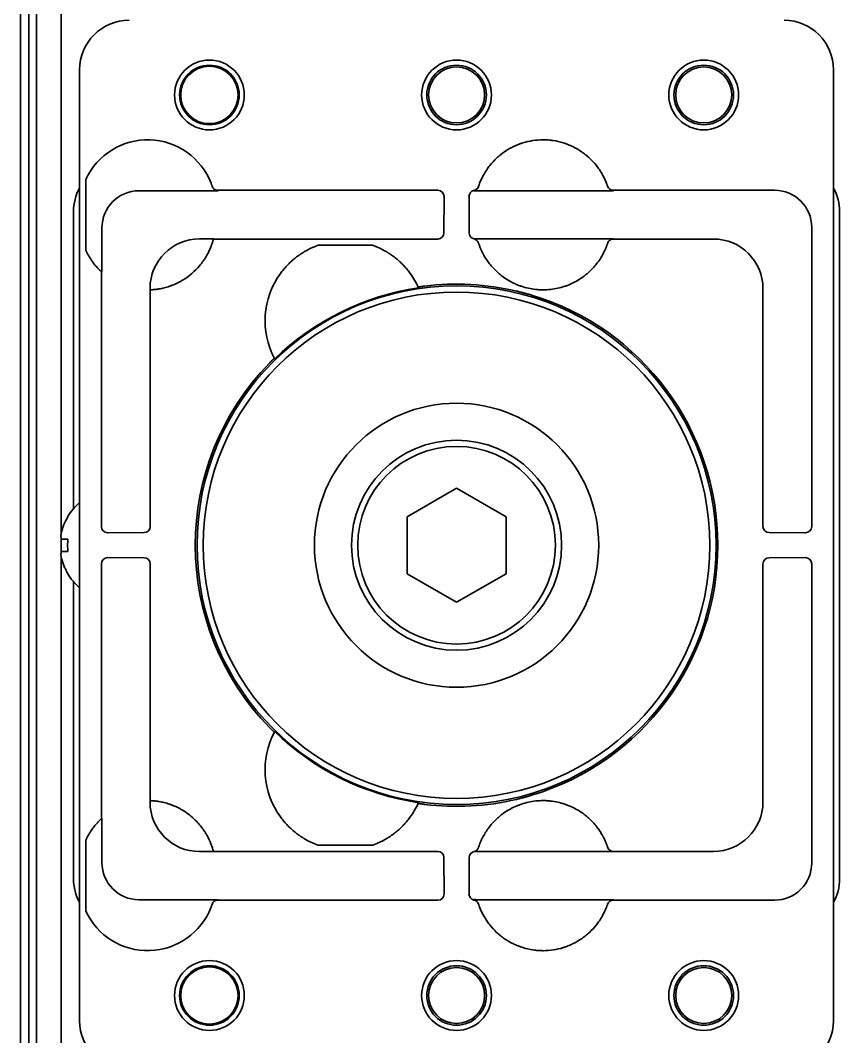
# Model space of a CAD drawing. Extents: x 6336 to 10269, y -393 to 3204.
# Drawn here: x 8426.8 to 8493.1, y 2486.9 to 2569.2 of the extents above; entities that cross this region are included whole.
import ezdxf

# ---------------------------------------------------------------- set-up
doc = ezdxf.new("R2010")
doc.units = 0
doc.header["$LTSCALE"] = 5
doc.layers.add('1', color=7, linetype='CONTINUOUS', true_color=0xffffff)

msp = doc.modelspace()

# ---------------------------------------------------------------- linework, layer by layer
at = {"layer": '1', "color": 7, "linetype": 'Continuous', "lineweight": 35}
for p, q in [((8428.073, 2432.326), (8428.073, 3067.726)), ((8426.773, 3066.926), (8426.773, 2417.526)), ((8427.462, 2420.526), (8427.462, 3063.926)), ((8430.073, 3021.71), (8430.073, 2527.737)), ((8431.573, 2565.227), (8431.573, 2488.226)), ((8492.573, 2488.226), (8492.573, 2565.227)), ((8432.073, 2550.608), (8432.073, 2556.344)), ((8442.774, 2555.424), (8436.375, 2555.424)), ((8460.567, 2555.463), (8442.761, 2555.463)), ((8474.774, 2555.424), (8463.599, 2555.424)), ((8474.294, 2555.783), (8474.287, 2555.804)), ((8487.81, 2555.463), (8474.761, 2555.463)), ((8461.051, 2552.016), (8461.066, 2554.963)), ((8463.079, 2554.963), (8463.094, 2552.016)), ((8431.073, 2553.727), (8431.073, 2529.678)), ((8493.073, 2499.726), (8493.073, 2553.727)), ((8433.375, 2552.424), (8433.375, 2548.828)), ((8490.81, 2528.232), (8490.81, 2552.464)), ((8441.27, 2551.528), (8442.399, 2551.528)), ((8442.399, 2551.528), (8442.397, 2551.519)), ((8442.397, 2551.519), (8450.288, 2551.519)), ((8450.288, 2551.519), (8450.385, 2551.519)), ((8450.385, 2551.519), (8450.882, 2551.52)), ((8450.883, 2551.52), (8455.263, 2551.52)), ((8455.263, 2551.02), (8450.883, 2551.02)), ((8455.263, 2551.52), (8455.761, 2551.519)), ((8455.761, 2551.519), (8455.858, 2551.519)), ((8455.858, 2551.519), (8460.552, 2551.519)), ((8463.529, 2551.528), (8474.774, 2551.528)), ((8474.297, 2551.179), (8474.297, 2551.18)), ((8474.771, 2551.519), (8482.866, 2551.519)), ((8433.336, 2548.864), (8433.336, 2528.232)), ((8437.271, 2547.403), (8437.271, 2547.529)), ((8437.28, 2547.404), (8437.271, 2547.403)), ((8437.28, 2528.247), (8437.28, 2547.404)), ((8486.866, 2547.52), (8486.866, 2528.247)), ((8458.073, 2529.036), (8462.073, 2531.345)), ((8462.073, 2531.345), (8466.073, 2529.036)), ((8430.595, 2529.026), (8430.628, 2529.026)), ((8458.073, 2524.417), (8458.073, 2529.036)), ((8466.073, 2529.036), (8466.073, 2524.417)), ((8430.073, 2527.232), (8430.073, 2526.231)), ((8433.836, 2527.733), (8436.783, 2527.748)), ((8487.366, 2527.748), (8490.31, 2527.733)), ((8430.073, 2525.716), (8430.073, 2432.726)), ((8436.783, 2525.705), (8433.836, 2525.72)), ((8490.31, 2525.72), (8487.366, 2525.705)), ((8433.336, 2525.22), (8433.336, 2504.588)), ((8437.28, 2506.049), (8437.28, 2525.205)), ((8486.866, 2525.205), (8486.866, 2505.933)), ((8490.81, 2500.989), (8490.81, 2525.22)), ((8430.628, 2524.426), (8430.595, 2524.426)), ((8462.073, 2522.107), (8458.073, 2524.417)), ((8466.073, 2524.417), (8462.073, 2522.107)), ((8431.073, 2523.774), (8431.073, 2499.726)), ((8437.271, 2506.049), (8437.28, 2506.049)), ((8437.271, 2505.923), (8437.271, 2506.049)), ((8433.375, 2504.624), (8433.336, 2504.588)), ((8433.375, 2504.624), (8433.375, 2501.028)), ((8432.073, 2497.108), (8432.073, 2502.844)), ((8442.399, 2501.924), (8441.27, 2501.924)), ((8442.397, 2501.933), (8442.399, 2501.924)), ((8450.288, 2501.933), (8442.397, 2501.933)), ((8450.385, 2501.933), (8450.288, 2501.933)), ((8450.882, 2501.933), (8450.385, 2501.933)), ((8450.883, 2502.433), (8455.263, 2502.433)), ((8455.263, 2501.933), (8450.883, 2501.933)), ((8455.263, 2501.933), (8455.761, 2501.933)), ((8455.858, 2501.933), (8455.761, 2501.933)), ((8460.552, 2501.933), (8455.858, 2501.933)), ((8474.774, 2501.924), (8463.529, 2501.924)), ((8474.298, 2502.271), (8474.297, 2502.272)), ((8482.866, 2501.933), (8474.771, 2501.933)), ((8461.066, 2498.489), (8461.051, 2501.436)), ((8463.094, 2501.433), (8463.079, 2498.489)), ((8436.375, 2498.028), (8442.774, 2498.028)), ((8442.286, 2497.645), (8442.282, 2497.634)), ((8442.287, 2497.649), (8442.286, 2497.647)), ((8442.761, 2497.989), (8460.567, 2497.989)), ((8463.599, 2498.028), (8474.774, 2498.028)), ((8474.287, 2497.648), (8474.291, 2497.663)), ((8474.761, 2497.989), (8487.81, 2497.989))]:
    msp.add_line(p, q, dxfattribs=at)
for centre, radius in [((8442.073, 2563.182), 2.825), ((8462.073, 2563.182), 2.825), ((8482.073, 2563.182), 2.825), ((8442.073, 2563.182), 2.411), ((8442.073, 2563.182), 2.32), ((8462.073, 2563.182), 2.411), ((8462.073, 2563.182), 2.267), ((8482.073, 2563.182), 2.411), ((8482.073, 2563.182), 2.267), ((8462.073, 2526.726), 21), ((8462.073, 2526.726), 20.5), ((8462.073, 2526.726), 11.5), ((8462.073, 2526.726), 8.5), ((8462.073, 2526.726), 8), ((8442.073, 2490.27), 2.825), ((8442.073, 2490.27), 2.411), ((8442.073, 2490.27), 2.32), ((8462.073, 2490.27), 2.825), ((8462.073, 2490.27), 2.411), ((8482.073, 2490.27), 2.825), ((8482.073, 2490.27), 2.411), ((8462.073, 2490.27), 2.267), ((8482.073, 2490.27), 2.267)]:
    msp.add_circle(centre, radius, dxfattribs=at)
for centre, radius, start, end in [((8437.073, 2554.052), 5.5, 21.10696, 155.38002), ((8437.073, 2552.9), 5.5, 204.61998, 215.33124), ((8437.073, 2552.9), 5.5, 301.52607, 319.88439), ((8453.073, 2544.9), 6.5, 143.94816, 207.95034), ((8453.073, 2544.9), 6.5, 24.74098, 36.05184), ((8462.073, 2526.726), 21.14, 76.75031, 97.03063), ((8462.073, 2526.726), 21.07, 98.38924, 134.30208), ((8462.073, 2526.726), 21.14, 286.69802, 73.30233), ((8462.073, 2526.726), 21.14, 135.6607, 224.3393), ((8434.693, 2526.527), 4.8, 130.542, 148.62729), ((8434.693, 2526.925), 4.8, 211.37271, 229.458), ((8453.073, 2508.552), 6.5, 152.04966, 216.05184), ((8462.073, 2526.726), 21.07, 225.69792, 261.61076), ((8453.073, 2508.552), 6.5, 323.94816, 335.25902), ((8462.073, 2526.726), 21.14, 262.96937, 283.24939), ((8437.073, 2500.552), 5.5, 45.48558, 58.47399), ((8437.073, 2500.552), 5.5, 144.66876, 155.38002), ((8437.073, 2499.4), 5.5, 204.61998, 338.89304)]:
    msp.add_arc(centre, radius, start, end, dxfattribs=at)
for centre, major_axis, ratio, start_param, end_param in [((8435.573, 2565.226), (2.829, -2.829), 0.999695, 2.356347, 3.926839), ((8488.572, 2565.226), (-2.829, -2.829), 0.999695, 2.356347, 3.926839), ((8435.073, 2553.726), (-2.829, 2.829), 0.999695, 0.279915, 0.785246), ((8436.376, 2552.423), (-2.122, 2.122), 0.999695, 5.497939, 7.068431), ((8437.065, 2554.05), (-5.228, -1.734), 0.999252, 3.138522, 3.145428), ((8442.761, 2555.963), (0.474, 0.159), 0.999831, 3.141593, 4.388346), ((8437.072, 2553.552), (-5.684, -1.924), 0.999938, 3.132345, 3.139281), ((8460.566, 2554.963), (-0.224, -0.448), 0.999239, 2.03449, 3.605134), ((8463.579, 2554.963), (0.224, -0.448), 0.999239, 2.880101, 4.248696), ((8463.379, 2555.943), (-0.473, 0.161), 0.999761, 2.10121, 3.149501), ((8463.599, 2554.924), (0.224, -0.447), 0.99981, 2.678052, 2.916971), ((8474.761, 2555.963), (0.475, 0.157), 0.999831, 3.145682, 4.39242), ((8487.809, 2552.463), (-2.122, -2.122), 0.999543, 2.356347, 3.926839), ((8489.072, 2553.726), (2.829, 2.829), 0.999695, 5.497939, 6.003271), ((8460.552, 2552.019), (-0.447, -0.224), 0.99981, 1.107255, 2.677899), ((8463.594, 2552.019), (0.447, -0.224), 0.99981, 3.605286, 4.952817), ((8441.271, 2547.528), (2.829, -2.829), 0.999695, 2.356347, 3.926839), ((8463.367, 2551.045), (-0.476, -0.155), 0.999754, 3.133975, 4.161422), ((8474.771, 2551.019), (-0.475, 0.156), 0.999831, 5.030486, 6.282512), ((8482.866, 2547.519), (2.828, -2.828), 0.999924, 0.78555, 2.356042), ((8435.374, 9775.538), (0, -7227.617), 0.017452, 6.267025, 6.267338), ((3762.892, 1741.685), (-4696.559, -804.417), 0.03512, 3.150702, 3.151017), ((11934.696, 5788.548), (-3486.444, -3247.993), 0.03512, 6.273761, 6.274076), ((8433.836, 2528.233), (-0.448, -0.224), 0.999239, 5.819644, 7.390288), ((8436.78, 2528.247), (0.224, 0.447), 0.99981, 3.605286, 5.17593), ((8487.366, 2528.247), (-0.224, 0.447), 0.99981, 1.107255, 2.677899), ((8490.31, 2528.233), (0.448, -0.224), 0.999239, 5.176082, 6.746726), ((8433.836, 2525.22), (0.448, -0.224), 0.999239, 2.03449, 3.605134), ((8436.78, 2525.205), (0.224, -0.447), 0.99981, 1.107255, 2.677899), ((8487.366, 2525.205), (-0.224, -0.447), 0.99981, 3.605286, 5.17593), ((8490.31, 2525.22), (-0.448, -0.224), 0.999239, 2.678052, 4.248696), ((11934.696, -735.096), (3486.444, -3247.993), 0.03512, 3.150702, 3.151017), ((8441.271, 2505.924), (2.829, 2.829), 0.999695, 2.356347, 3.926839), ((3762.892, 3311.768), (4696.559, -804.417), 0.03512, 6.273761, 6.274076), ((8482.866, 2505.933), (-2.828, -2.828), 0.999924, 0.78555, 2.356042), ((8460.552, 2501.433), (-0.447, 0.224), 0.99981, 3.605286, 5.17593), ((8463.594, 2501.433), (0.447, 0.224), 0.99981, 1.330368, 2.677899), ((8463.367, 2502.407), (0.476, -0.155), 0.999754, 5.263357, 6.293203), ((8474.771, 2502.433), (0.475, 0.156), 0.999831, 3.142574, 4.3946), ((8436.376, 2501.029), (-2.122, -2.122), 0.999695, 5.497939, 7.068431), ((8487.809, 2500.99), (2.122, -2.122), 0.999543, 5.497939, 7.068431), ((8435.073, 2499.727), (-2.829, -2.829), 0.999695, 5.497939, 6.003271), ((8489.072, 2499.727), (2.829, -2.829), 0.999695, 0.279915, 0.785246), ((8460.566, 2498.489), (0.224, -0.448), 0.999239, 5.819644, 7.390288), ((8463.579, 2498.489), (-0.224, -0.448), 0.999239, 5.176082, 6.544021), ((8442.761, 2497.489), (0.474, -0.159), 0.999831, 1.894839, 3.141593), ((8437.075, 2499.399), (-1.747, -5.214), 0.99983, 1.569957, 1.576869), ((8463.378, 2497.51), (-0.477, -0.15), 0.999767, 3.157291, 4.205088), ((8463.599, 2498.529), (-0.224, -0.447), 0.99981, 0.22534, 0.463541), ((8474.761, 2497.489), (0.474, -0.158), 0.999831, 1.892032, 3.138921), ((8435.573, 2488.227), (2.829, 2.829), 0.999695, 2.356347, 3.926839), ((8488.572, 2488.227), (-2.829, 2.829), 0.999695, 2.356347, 3.926839)]:
    msp.add_ellipse(centre, major_axis=major_axis, ratio=ratio, start_param=start_param, end_param=end_param, dxfattribs=at)
for points, knots in [([(8474.204, 2556.033), (8474.104, 2556.292), (8473.985, 2556.542), (8473.83, 2556.813), (8473.812, 2556.843), (8473.777, 2556.903), (8473.759, 2556.932), (8473.704, 2557.021), (8473.666, 2557.079), (8473.55, 2557.25), (8473.468, 2557.361), (8473.213, 2557.684), (8473.027, 2557.885), (8472.775, 2558.12), (8472.698, 2558.19), (8472.619, 2558.257), (8472.566, 2558.301), (8472.539, 2558.323), (8472.403, 2558.432), (8472.292, 2558.514), (8471.952, 2558.747), (8471.715, 2558.884), (8471.344, 2559.064), (8471.218, 2559.119), (8471.057, 2559.182), (8471.025, 2559.195), (8470.96, 2559.219), (8470.927, 2559.231), (8470.829, 2559.265), (8470.763, 2559.287), (8470.433, 2559.389), (8470.166, 2559.45), (8469.759, 2559.511), (8469.623, 2559.527), (8469.417, 2559.542), (8469.313, 2559.548), (8469.209, 2559.551), (8469.14, 2559.552), (8469.105, 2559.552), (8468.793, 2559.552), (8468.519, 2559.531), (8467.977, 2559.449), (8467.709, 2559.388), (8467.412, 2559.296), (8467.379, 2559.285), (8467.313, 2559.263), (8467.28, 2559.252), (8467.182, 2559.217), (8467.117, 2559.193), (8466.924, 2559.117), (8466.798, 2559.062), (8466.428, 2558.882), (8466.191, 2558.745), (8465.907, 2558.55), (8465.822, 2558.49), (8465.74, 2558.427), (8465.685, 2558.385), (8465.657, 2558.363), (8465.522, 2558.255), (8465.418, 2558.164), (8465.116, 2557.883), (8464.931, 2557.681), (8464.675, 2557.358), (8464.594, 2557.247), (8464.497, 2557.104), (8464.478, 2557.075), (8464.44, 2557.016), (8464.421, 2556.987), (8464.366, 2556.899), (8464.331, 2556.839), (8464.159, 2556.538), (8464.04, 2556.288), (8463.94, 2556.029)], [0, 0, 0, 0, 0.0625, 0.0625, 0.070313, 0.070313, 0.078125, 0.078125, 0.09375, 0.09375, 0.125, 0.125, 0.1875, 0.1875, 0.203125, 0.210938, 0.210938, 0.21875, 0.21875, 0.25, 0.25, 0.3125, 0.3125, 0.34375, 0.34375, 0.351563, 0.351563, 0.359375, 0.359375, 0.375, 0.375, 0.4375, 0.4375, 0.46875, 0.46875, 0.484375, 0.492188, 0.492188, 0.5, 0.5, 0.5625, 0.5625, 0.625, 0.625, 0.632812, 0.632812, 0.640625, 0.640625, 0.65625, 0.65625, 0.6875, 0.6875, 0.75, 0.75, 0.765625, 0.773437, 0.773437, 0.78125, 0.78125, 0.8125, 0.8125, 0.875, 0.875, 0.90625, 0.90625, 0.914062, 0.914062, 0.921875, 0.921875, 0.9375, 0.9375, 1, 1, 1, 1]), ([(8442.287, 2555.804), (8442.286, 2555.804), (8442.286, 2555.806), (8442.284, 2555.812), (8442.282, 2555.816), (8442.278, 2555.828), (8442.276, 2555.835), (8442.27, 2555.852), (8442.267, 2555.861), (8442.26, 2555.882), (8442.255, 2555.894), (8442.247, 2555.919), (8442.242, 2555.932), (8442.234, 2555.953), (8442.232, 2555.96), (8442.226, 2555.974), (8442.224, 2555.981), (8442.215, 2556.003), (8442.21, 2556.018), (8442.204, 2556.033)], [0, 0, 0, 0, 0.125, 0.125, 0.25, 0.25, 0.375, 0.375, 0.5, 0.5, 0.625, 0.625, 0.75, 0.75, 0.8125, 0.8125, 0.875, 0.875, 1, 1, 1, 1]), ([(8463.94, 2556.029), (8463.935, 2556.014), (8463.929, 2555.998), (8463.92, 2555.976), (8463.917, 2555.968), (8463.912, 2555.953), (8463.909, 2555.946), (8463.901, 2555.924), (8463.896, 2555.911), (8463.889, 2555.891), (8463.887, 2555.885), (8463.883, 2555.872), (8463.881, 2555.866), (8463.875, 2555.849), (8463.871, 2555.839), (8463.867, 2555.825), (8463.865, 2555.821), (8463.862, 2555.813), (8463.861, 2555.81), (8463.858, 2555.8), (8463.856, 2555.795), (8463.854, 2555.789), (8463.854, 2555.788), (8463.853, 2555.786), (8463.853, 2555.785), (8463.853, 2555.785)], [0, 0, 0, 0, 0.125, 0.125, 0.1875, 0.1875, 0.25, 0.25, 0.375, 0.375, 0.4375, 0.4375, 0.5, 0.5, 0.625, 0.625, 0.6875, 0.6875, 0.75, 0.75, 0.875, 0.875, 0.9375, 0.9375, 1, 1, 1, 1]), ([(8474.287, 2555.804), (8474.287, 2555.804), (8474.286, 2555.806), (8474.284, 2555.81), (8474.284, 2555.812), (8474.282, 2555.817), (8474.281, 2555.819), (8474.279, 2555.828), (8474.276, 2555.835), (8474.272, 2555.847), (8474.27, 2555.852), (8474.267, 2555.861), (8474.265, 2555.866), (8474.26, 2555.882), (8474.256, 2555.894), (8474.249, 2555.912), (8474.247, 2555.919), (8474.242, 2555.932), (8474.239, 2555.939), (8474.232, 2555.959), (8474.227, 2555.974), (8474.218, 2555.996), (8474.215, 2556.003), (8474.21, 2556.018), (8474.207, 2556.026), (8474.204, 2556.033)], [0, 0, 0, 0, 0.125, 0.125, 0.1875, 0.1875, 0.25, 0.25, 0.375, 0.375, 0.4375, 0.4375, 0.5, 0.5, 0.625, 0.625, 0.6875, 0.6875, 0.75, 0.75, 0.875, 0.875, 0.9375, 0.9375, 1, 1, 1, 1]), ([(8442.774, 2555.424), (8442.747, 2555.424), (8442.695, 2555.428), (8442.645, 2555.44), (8442.607, 2555.452), (8442.595, 2555.457), (8442.571, 2555.467), (8442.559, 2555.472), (8442.524, 2555.49), (8442.502, 2555.503), (8442.47, 2555.526), (8442.46, 2555.534), (8442.44, 2555.551), (8442.43, 2555.56), (8442.402, 2555.588), (8442.386, 2555.607), (8442.355, 2555.65), (8442.341, 2555.672), (8442.317, 2555.719), (8442.307, 2555.743), (8442.299, 2555.768)], [0, 0, 0, 0, 0.125, 0.25, 0.25, 0.3125, 0.3125, 0.375, 0.375, 0.5, 0.5, 0.5625, 0.5625, 0.625, 0.625, 0.75, 0.75, 0.875, 0.875, 1, 1, 1, 1]), ([(8463.481, 2555.41), (8463.48, 2555.416), (8463.48, 2555.422), (8463.48, 2555.437), (8463.479, 2555.445), (8463.479, 2555.453)], [0, 0, 0, 0, 0.441588, 0.441588, 1, 1, 1, 1]), ([(8463.838, 2555.742), (8463.825, 2555.701), (8463.807, 2555.663), (8463.779, 2555.618), (8463.773, 2555.609), (8463.76, 2555.592), (8463.753, 2555.583), (8463.733, 2555.559), (8463.704, 2555.528), (8463.671, 2555.501), (8463.645, 2555.483), (8463.636, 2555.477), (8463.618, 2555.465), (8463.609, 2555.46), (8463.562, 2555.435), (8463.522, 2555.42), (8463.481, 2555.41)], [0, 0, 0, 0, 0.25, 0.25, 0.3125, 0.3125, 0.375, 0.375, 0.5, 0.625, 0.625, 0.6875, 0.6875, 0.75, 0.75, 1, 1, 1, 1]), ([(8442.397, 2551.519), (8442.396, 2551.518), (8442.395, 2551.512), (8442.39, 2551.495), (8442.384, 2551.47), (8442.373, 2551.43), (8442.365, 2551.401), (8442.363, 2551.395), (8442.359, 2551.382), (8442.357, 2551.375), (8442.351, 2551.355), (8442.347, 2551.341), (8442.334, 2551.295), (8442.313, 2551.228), (8442.287, 2551.148), (8442.265, 2551.084), (8442.253, 2551.051), (8442.24, 2551.016), (8442.232, 2550.992), (8442.227, 2550.98), (8442.204, 2550.92), (8442.184, 2550.869), (8442.12, 2550.711), (8442.07, 2550.597), (8441.996, 2550.447), (8441.981, 2550.417), (8441.949, 2550.356), (8441.933, 2550.325), (8441.883, 2550.232), (8441.848, 2550.17), (8441.774, 2550.044), (8441.735, 2549.981), (8441.674, 2549.886), (8441.653, 2549.855), (8441.61, 2549.791), (8441.588, 2549.759), (8441.477, 2549.601), (8441.381, 2549.477), (8441.279, 2549.356)], [0, 0, 0, 0, 0.0625, 0.0625, 0.125, 0.1875, 0.1875, 0.203125, 0.203125, 0.21875, 0.21875, 0.25, 0.25, 0.3125, 0.375, 0.375, 0.40625, 0.421875, 0.421875, 0.4375, 0.4375, 0.5, 0.5, 0.625, 0.625, 0.65625, 0.65625, 0.6875, 0.6875, 0.75, 0.75, 0.8125, 0.8125, 0.84375, 0.84375, 0.875, 0.875, 1, 1, 1, 1]), ([(8463.842, 2551.2), (8463.843, 2551.198), (8463.847, 2551.184), (8463.859, 2551.149), (8463.864, 2551.135), (8463.873, 2551.109), (8463.876, 2551.1), (8463.883, 2551.081), (8463.886, 2551.07), (8463.906, 2551.015), (8463.925, 2550.962), (8463.961, 2550.871), (8463.974, 2550.838), (8463.996, 2550.787), (8464.003, 2550.769), (8464.019, 2550.733), (8464.027, 2550.714), (8464.035, 2550.695)], [0, 0, 0, 0, 0.25, 0.25, 0.375, 0.375, 0.4375, 0.4375, 0.5, 0.5, 0.75, 0.75, 0.875, 0.875, 0.9375, 0.9375, 1, 1, 1, 1]), ([(8473.267, 2549.343), (8473.354, 2549.446), (8473.437, 2549.551), (8473.554, 2549.711), (8473.592, 2549.765), (8473.646, 2549.846), (8473.664, 2549.873), (8473.7, 2549.927), (8473.717, 2549.954), (8473.802, 2550.089), (8473.863, 2550.194), (8473.944, 2550.346), (8473.97, 2550.396), (8474, 2550.457), (8474.006, 2550.469), (8474.018, 2550.493), (8474.024, 2550.505), (8474.041, 2550.54), (8474.052, 2550.563), (8474.104, 2550.676), (8474.139, 2550.757), (8474.176, 2550.848), (8474.183, 2550.865), (8474.193, 2550.89), (8474.196, 2550.899), (8474.202, 2550.915), (8474.218, 2550.955), (8474.241, 2551.018), (8474.257, 2551.063), (8474.267, 2551.092), (8474.27, 2551.101), (8474.276, 2551.118), (8474.279, 2551.125), (8474.286, 2551.145), (8474.293, 2551.166), (8474.295, 2551.175), (8474.296, 2551.176)], [0, 0, 0, 0, 0.125, 0.125, 0.1875, 0.1875, 0.21875, 0.21875, 0.25, 0.25, 0.375, 0.375, 0.4375, 0.4375, 0.453125, 0.453125, 0.46875, 0.46875, 0.5, 0.5, 0.625, 0.625, 0.65625, 0.65625, 0.671875, 0.671875, 0.6875, 0.75, 0.8125, 0.8125, 0.84375, 0.84375, 0.875, 0.875, 0.9375, 1, 1, 1, 1]), ([(8474.299, 2551.184), (8474.307, 2551.209), (8474.327, 2551.257), (8474.354, 2551.302), (8474.377, 2551.334), (8474.386, 2551.344), (8474.403, 2551.364), (8474.411, 2551.373), (8474.439, 2551.401), (8474.459, 2551.418), (8474.491, 2551.441), (8474.502, 2551.448), (8474.524, 2551.462), (8474.535, 2551.468), (8474.57, 2551.486), (8474.594, 2551.496), (8474.644, 2551.512), (8474.669, 2551.518), (8474.721, 2551.526), (8474.747, 2551.528), (8474.774, 2551.528)], [0, 0, 0, 0, 0.125, 0.25, 0.25, 0.3125, 0.3125, 0.375, 0.375, 0.5, 0.5, 0.5625, 0.5625, 0.625, 0.625, 0.75, 0.75, 0.875, 0.875, 1, 1, 1, 1]), ([(8474.774, 2551.528), (8474.773, 2551.527), (8474.773, 2551.525), (8474.772, 2551.522), (8474.771, 2551.521), (8474.771, 2551.519)], [0, 0, 0, 0, 0.496999, 0.496999, 1, 1, 1, 1]), ([(8449.813, 2550.523), (8449.788, 2550.509), (8449.759, 2550.492), (8449.712, 2550.463), (8449.695, 2550.453), (8449.661, 2550.432), (8449.644, 2550.422), (8449.589, 2550.388), (8449.551, 2550.363), (8449.492, 2550.325), (8449.472, 2550.312), (8449.432, 2550.284), (8449.411, 2550.27), (8449.349, 2550.227), (8449.307, 2550.198), (8449.221, 2550.136), (8449.177, 2550.103), (8449.046, 2550.003), (8448.956, 2549.931), (8448.843, 2549.835), (8448.82, 2549.815), (8448.774, 2549.776), (8448.706, 2549.715), (8448.638, 2549.653), (8448.504, 2549.524), (8448.414, 2549.435), (8448.282, 2549.294), (8448.239, 2549.245), (8448.173, 2549.171), (8448.152, 2549.146), (8448.108, 2549.096), (8448.087, 2549.07), (8447.98, 2548.941), (8447.898, 2548.835), (8447.818, 2548.725)], [0, 0, 0, 0, 0.0625, 0.0625, 0.09375, 0.09375, 0.125, 0.125, 0.1875, 0.1875, 0.21875, 0.21875, 0.25, 0.25, 0.3125, 0.3125, 0.375, 0.375, 0.5, 0.5, 0.53125, 0.53125, 0.5625, 0.625, 0.625, 0.75, 0.75, 0.8125, 0.8125, 0.84375, 0.84375, 0.875, 0.875, 1, 1, 1, 1]), ([(8450.459, 2550.851), (8450.101, 2550.694), (8449.899, 2550.573), (8449.813, 2550.523), (8449.813, 2550.523), (8449.813, 2550.523)], [0, 0, 0, 0, 0.99996, 0.99996, 1, 1, 1, 1]), ([(8458.328, 2548.725), (8458.248, 2548.835), (8458.166, 2548.941), (8458.039, 2549.094), (8457.996, 2549.145), (8457.93, 2549.219), (8457.909, 2549.243), (8457.864, 2549.292), (8457.842, 2549.316), (8457.798, 2549.364), (8457.775, 2549.387), (8457.73, 2549.434), (8457.708, 2549.457), (8457.64, 2549.525), (8457.595, 2549.569), (8457.46, 2549.697), (8457.37, 2549.778), (8457.191, 2549.93), (8457.101, 2550.002), (8456.969, 2550.103), (8456.925, 2550.136), (8456.838, 2550.198), (8456.796, 2550.228), (8456.713, 2550.285), (8456.673, 2550.312), (8456.614, 2550.351), (8456.595, 2550.363), (8456.557, 2550.387), (8456.538, 2550.399), (8456.484, 2550.433), (8456.45, 2550.454), (8456.387, 2550.492), (8456.358, 2550.509), (8456.333, 2550.523)], [0, 0, 0, 0, 0.125, 0.125, 0.1875, 0.1875, 0.21875, 0.21875, 0.25, 0.25, 0.28125, 0.28125, 0.3125, 0.3125, 0.375, 0.375, 0.5, 0.5, 0.625, 0.625, 0.6875, 0.6875, 0.75, 0.75, 0.8125, 0.8125, 0.84375, 0.84375, 0.875, 0.875, 0.9375, 0.9375, 1, 1, 1, 1]), ([(8464.035, 2550.695), (8464.055, 2550.649), (8464.077, 2550.6), (8464.125, 2550.499), (8464.151, 2550.447), (8464.193, 2550.365), (8464.215, 2550.324), (8464.238, 2550.281), (8464.253, 2550.253), (8464.261, 2550.238), (8464.302, 2550.166), (8464.336, 2550.108), (8464.407, 2549.99), (8464.445, 2549.931), (8464.504, 2549.842), (8464.524, 2549.812), (8464.565, 2549.752), (8464.586, 2549.722), (8464.693, 2549.573), (8464.784, 2549.457), (8464.881, 2549.343)], [0, 0, 0, 0, 0.125, 0.125, 0.25, 0.25, 0.3125, 0.34375, 0.34375, 0.375, 0.375, 0.5, 0.5, 0.625, 0.625, 0.6875, 0.6875, 0.75, 0.75, 1, 1, 1, 1]), ([(8433.336, 2548.864), (8433.335, 2548.865), (8433.333, 2548.867), (8433.324, 2548.875), (8433.318, 2548.881), (8433.306, 2548.892), (8433.301, 2548.897), (8433.292, 2548.906), (8433.286, 2548.911), (8433.27, 2548.926), (8433.257, 2548.938), (8433.237, 2548.958), (8433.23, 2548.965), (8433.215, 2548.98), (8433.207, 2548.987), (8433.184, 2549.01), (8433.168, 2549.027), (8433.134, 2549.061), (8433.116, 2549.079), (8433.089, 2549.108), (8433.08, 2549.118), (8433.061, 2549.138), (8433.052, 2549.148), (8433.005, 2549.198), (8432.966, 2549.241), (8432.908, 2549.307), (8432.889, 2549.33), (8432.85, 2549.376), (8432.83, 2549.4), (8432.772, 2549.471), (8432.734, 2549.519), (8432.659, 2549.618), (8432.622, 2549.668), (8432.586, 2549.719)], [0, 0, 0, 0, 0.0625, 0.0625, 0.125, 0.125, 0.15625, 0.15625, 0.1875, 0.1875, 0.25, 0.25, 0.28125, 0.28125, 0.3125, 0.3125, 0.375, 0.375, 0.4375, 0.4375, 0.46875, 0.46875, 0.5, 0.5, 0.625, 0.625, 0.6875, 0.6875, 0.75, 0.75, 0.875, 0.875, 1, 1, 1, 1]), ([(8464.881, 2549.343), (8465.011, 2549.19), (8465.148, 2549.045), (8465.365, 2548.84), (8465.44, 2548.773), (8465.554, 2548.676), (8465.593, 2548.644), (8465.671, 2548.582), (8465.71, 2548.551), (8465.908, 2548.4), (8466.072, 2548.289), (8466.411, 2548.086), (8466.586, 2547.993), (8466.855, 2547.869), (8466.947, 2547.829), (8467.085, 2547.774), (8467.132, 2547.756), (8467.226, 2547.722), (8467.273, 2547.705), (8467.51, 2547.626), (8467.701, 2547.573), (8468.087, 2547.488), (8468.282, 2547.456), (8468.577, 2547.424), (8468.676, 2547.416), (8468.825, 2547.408), (8468.874, 2547.406), (8468.974, 2547.403), (8469.024, 2547.402), (8469.274, 2547.402), (8469.473, 2547.413), (8469.866, 2547.456), (8470.061, 2547.488), (8470.447, 2547.573), (8470.638, 2547.626), (8470.875, 2547.706), (8470.923, 2547.722), (8471.016, 2547.757), (8471.156, 2547.81), (8471.292, 2547.869), (8471.562, 2547.993), (8471.736, 2548.086), (8472.075, 2548.289), (8472.24, 2548.4), (8472.438, 2548.551), (8472.478, 2548.582), (8472.556, 2548.645), (8472.672, 2548.74), (8472.783, 2548.84), (8473, 2549.045), (8473.137, 2549.19), (8473.267, 2549.343)], [0, 0, 0, 0, 0.0625, 0.0625, 0.09375, 0.09375, 0.109375, 0.109375, 0.125, 0.125, 0.1875, 0.1875, 0.25, 0.25, 0.28125, 0.28125, 0.296875, 0.296875, 0.3125, 0.3125, 0.375, 0.375, 0.4375, 0.4375, 0.46875, 0.46875, 0.484375, 0.484375, 0.5, 0.5, 0.5625, 0.5625, 0.625, 0.625, 0.6875, 0.6875, 0.703125, 0.703125, 0.71875, 0.75, 0.75, 0.8125, 0.8125, 0.875, 0.875, 0.890625, 0.890625, 0.90625, 0.9375, 0.9375, 1, 1, 1, 1]), ([(8439.949, 2548.212), (8439.877, 2548.168), (8439.805, 2548.126), (8439.66, 2548.046), (8439.587, 2548.007), (8439.366, 2547.898), (8439.217, 2547.832), (8439.029, 2547.759), (8438.992, 2547.745), (8438.935, 2547.725), (8438.917, 2547.718), (8438.879, 2547.705), (8438.786, 2547.673), (8438.695, 2547.644), (8438.552, 2547.602), (8438.482, 2547.583), (8438.346, 2547.549), (8438.279, 2547.533), (8438.214, 2547.52)], [0, 0, 0, 0, 0.125, 0.125, 0.25, 0.25, 0.5, 0.5, 0.5625, 0.5625, 0.59375, 0.59375, 0.625, 0.75, 0.75, 0.875, 0.875, 1, 1, 1, 1]), ([(8438.214, 2547.52), (8438.143, 2547.504), (8438.076, 2547.492), (8437.948, 2547.469), (8437.888, 2547.46), (8437.774, 2547.444), (8437.72, 2547.438), (8437.621, 2547.427), (8437.577, 2547.423), (8437.496, 2547.416), (8437.461, 2547.413), (8437.398, 2547.409), (8437.372, 2547.408), (8437.328, 2547.406), (8437.295, 2547.404), (8437.282, 2547.404), (8437.28, 2547.404)], [0, 0, 0, 0, 0.125, 0.125, 0.25, 0.25, 0.375, 0.375, 0.5, 0.5, 0.625, 0.625, 0.75, 0.75, 0.875, 1, 1, 1, 1]), ([(8459.485, 2547.707), (8459.452, 2547.703), (8459.419, 2547.698), (8459.371, 2547.692), (8459.355, 2547.69), (8459.323, 2547.685), (8459.307, 2547.683), (8459.261, 2547.676), (8459.232, 2547.672), (8459.19, 2547.665), (8459.177, 2547.663), (8459.157, 2547.66), (8459.151, 2547.659), (8459.138, 2547.656), (8459.132, 2547.655), (8459.102, 2547.65), (8459.081, 2547.646), (8459.057, 2547.642), (8459.053, 2547.641), (8459.044, 2547.639), (8459.04, 2547.638), (8459.028, 2547.636), (8459.021, 2547.634), (8459.001, 2547.63), (8458.992, 2547.627), (8458.982, 2547.624), (8458.98, 2547.623), (8458.977, 2547.621), (8458.976, 2547.621), (8458.976, 2547.62)], [0, 0, 0, 0, 0.125, 0.125, 0.1875, 0.1875, 0.25, 0.25, 0.375, 0.375, 0.4375, 0.4375, 0.46875, 0.46875, 0.5, 0.5, 0.625, 0.625, 0.65625, 0.65625, 0.6875, 0.6875, 0.75, 0.75, 0.875, 0.875, 0.9375, 0.9375, 1, 1, 1, 1]), ([(8468.147, 2546.974), (8468.045, 2547.005), (8467.943, 2547.035), (8467.739, 2547.092), (8467.535, 2547.149), (8467.33, 2547.202), (8467.124, 2547.254), (8467.021, 2547.279), (8466.918, 2547.303)], [0, 0, 0, 0, 0.25, 0.25, 0.5, 0.75, 0.75, 1, 1, 1, 1]), ([(8447.331, 2541.853), (8447.331, 2541.854), (8447.327, 2541.853), (8447.319, 2541.847), (8447.316, 2541.845), (8447.31, 2541.84), (8447.308, 2541.838), (8447.303, 2541.835), (8447.301, 2541.833), (8447.288, 2541.822), (8447.276, 2541.812), (8447.255, 2541.793), (8447.247, 2541.786), (8447.231, 2541.771), (8447.214, 2541.755), (8447.195, 2541.738), (8447.176, 2541.72), (8447.166, 2541.711), (8447.135, 2541.682), (8447.114, 2541.661), (8447.081, 2541.628), (8447.07, 2541.617), (8447.047, 2541.595), (8447.035, 2541.583), (8447, 2541.548), (8446.977, 2541.525), (8446.953, 2541.501)], [0, 0, 0, 0, 0.125, 0.125, 0.1875, 0.1875, 0.21875, 0.21875, 0.25, 0.25, 0.375, 0.375, 0.4375, 0.4375, 0.5, 0.5625, 0.5625, 0.625, 0.625, 0.75, 0.75, 0.8125, 0.8125, 0.875, 0.875, 1, 1, 1, 1]), ([(8430.628, 2529.026), (8430.503, 2528.823), (8430.396, 2528.613), (8430.258, 2528.288), (8430.216, 2528.178), (8430.14, 2527.955), (8430.107, 2527.841), (8430.077, 2527.726)], [0, 0, 0, 0, 0.5, 0.5, 0.75, 0.75, 1, 1, 1, 1]), ([(8430.628, 2526.226), (8430.503, 2526.226), (8430.396, 2526.226), (8430.258, 2526.226), (8430.216, 2526.226), (8430.14, 2526.226), (8430.107, 2526.226), (8430.077, 2526.226)], [0, 0, 0, 0, 0.5, 0.5, 0.75, 0.75, 1, 1, 1, 1]), ([(8446.953, 2511.951), (8446.977, 2511.927), (8447, 2511.904), (8447.035, 2511.869), (8447.046, 2511.858), (8447.069, 2511.835), (8447.08, 2511.824), (8447.114, 2511.791), (8447.135, 2511.771), (8447.166, 2511.742), (8447.176, 2511.732), (8447.19, 2511.719), (8447.195, 2511.714), (8447.204, 2511.706), (8447.209, 2511.701), (8447.231, 2511.681), (8447.247, 2511.666), (8447.265, 2511.65), (8447.268, 2511.647), (8447.275, 2511.641), (8447.278, 2511.639), (8447.288, 2511.631), (8447.293, 2511.626), (8447.308, 2511.613), (8447.316, 2511.607), (8447.325, 2511.601), (8447.327, 2511.6), (8447.33, 2511.599), (8447.331, 2511.599), (8447.331, 2511.599)], [0, 0, 0, 0, 0.125, 0.125, 0.1875, 0.1875, 0.25, 0.25, 0.375, 0.375, 0.4375, 0.4375, 0.46875, 0.46875, 0.5, 0.5, 0.625, 0.625, 0.65625, 0.65625, 0.6875, 0.6875, 0.75, 0.75, 0.875, 0.875, 0.9375, 0.9375, 1, 1, 1, 1]), ([(8437.28, 2506.049), (8437.282, 2506.049), (8437.288, 2506.048), (8437.312, 2506.047), (8437.328, 2506.047), (8437.371, 2506.044), (8437.397, 2506.043), (8437.436, 2506.04), (8437.444, 2506.04), (8437.461, 2506.039), (8437.487, 2506.037), (8437.516, 2506.035), (8437.576, 2506.03), (8437.621, 2506.025), (8437.718, 2506.015), (8437.771, 2506.008), (8437.843, 2505.998), (8437.858, 2505.996), (8437.887, 2505.992), (8437.932, 2505.985), (8437.98, 2505.977), (8438.076, 2505.961), (8438.144, 2505.948), (8438.215, 2505.933)], [0, 0, 0, 0, 0.125, 0.125, 0.25, 0.25, 0.375, 0.375, 0.40625, 0.40625, 0.4375, 0.5, 0.5, 0.625, 0.625, 0.75, 0.75, 0.78125, 0.78125, 0.8125, 0.875, 0.875, 1, 1, 1, 1]), ([(8438.215, 2505.933), (8438.344, 2505.905), (8438.48, 2505.871), (8438.693, 2505.809), (8438.765, 2505.786), (8438.875, 2505.749), (8438.913, 2505.736), (8438.988, 2505.709), (8439.025, 2505.695), (8439.213, 2505.622), (8439.362, 2505.556), (8439.548, 2505.464), (8439.585, 2505.446), (8439.659, 2505.407), (8439.696, 2505.387), (8439.805, 2505.327), (8439.877, 2505.284), (8439.949, 2505.241)], [0, 0, 0, 0, 0.25, 0.25, 0.375, 0.375, 0.4375, 0.4375, 0.5, 0.5, 0.75, 0.75, 0.8125, 0.8125, 0.875, 0.875, 1, 1, 1, 1]), ([(8458.976, 2505.832), (8458.976, 2505.831), (8458.979, 2505.829), (8458.988, 2505.826), (8458.992, 2505.825), (8458.999, 2505.823), (8459.002, 2505.823), (8459.008, 2505.821), (8459.011, 2505.82), (8459.027, 2505.817), (8459.043, 2505.813), (8459.071, 2505.808), (8459.081, 2505.806), (8459.102, 2505.802), (8459.125, 2505.798), (8459.15, 2505.794), (8459.176, 2505.789), (8459.189, 2505.787), (8459.231, 2505.781), (8459.261, 2505.776), (8459.307, 2505.769), (8459.322, 2505.767), (8459.354, 2505.763), (8459.37, 2505.76), (8459.419, 2505.754), (8459.452, 2505.75), (8459.485, 2505.745)], [0, 0, 0, 0, 0.125, 0.125, 0.1875, 0.1875, 0.21875, 0.21875, 0.25, 0.25, 0.375, 0.375, 0.4375, 0.4375, 0.5, 0.5625, 0.5625, 0.625, 0.625, 0.75, 0.75, 0.8125, 0.8125, 0.875, 0.875, 1, 1, 1, 1]), ([(8473.267, 2504.109), (8473.137, 2504.262), (8473, 2504.407), (8472.783, 2504.613), (8472.708, 2504.679), (8472.594, 2504.776), (8472.555, 2504.808), (8472.477, 2504.871), (8472.438, 2504.901), (8472.24, 2505.052), (8472.075, 2505.163), (8471.737, 2505.366), (8471.562, 2505.459), (8471.293, 2505.584), (8471.201, 2505.623), (8471.062, 2505.678), (8471.016, 2505.696), (8470.922, 2505.73), (8470.875, 2505.747), (8470.638, 2505.827), (8470.447, 2505.879), (8470.061, 2505.964), (8469.866, 2505.996), (8469.571, 2506.028), (8469.472, 2506.036), (8469.323, 2506.044), (8469.273, 2506.046), (8469.174, 2506.049), (8469.123, 2506.05), (8468.873, 2506.05), (8468.675, 2506.039), (8468.282, 2505.996), (8468.087, 2505.964), (8467.701, 2505.879), (8467.509, 2505.827), (8467.272, 2505.747), (8467.225, 2505.73), (8467.131, 2505.696), (8466.992, 2505.642), (8466.855, 2505.584), (8466.586, 2505.459), (8466.412, 2505.367), (8466.073, 2505.163), (8465.908, 2505.052), (8465.709, 2504.901), (8465.67, 2504.87), (8465.592, 2504.808), (8465.476, 2504.712), (8465.365, 2504.612), (8465.148, 2504.407), (8465.011, 2504.262), (8464.881, 2504.109)], [0, 0, 0, 0, 0.0625, 0.0625, 0.09375, 0.09375, 0.109375, 0.109375, 0.125, 0.125, 0.1875, 0.1875, 0.25, 0.25, 0.28125, 0.28125, 0.296875, 0.296875, 0.3125, 0.3125, 0.375, 0.375, 0.4375, 0.4375, 0.46875, 0.46875, 0.484375, 0.484375, 0.5, 0.5, 0.5625, 0.5625, 0.625, 0.625, 0.6875, 0.6875, 0.703125, 0.703125, 0.71875, 0.75, 0.75, 0.8125, 0.8125, 0.875, 0.875, 0.890625, 0.890625, 0.90625, 0.9375, 0.9375, 1, 1, 1, 1]), ([(8466.918, 2506.149), (8467.021, 2506.173), (8467.124, 2506.199), (8467.33, 2506.25), (8467.535, 2506.304), (8467.739, 2506.36), (8467.944, 2506.418), (8468.045, 2506.447), (8468.147, 2506.478)], [0, 0, 0, 0, 0.25, 0.25, 0.5, 0.75, 0.75, 1, 1, 1, 1]), ([(8432.586, 2503.733), (8432.622, 2503.784), (8432.659, 2503.834), (8432.733, 2503.932), (8432.771, 2503.98), (8432.848, 2504.074), (8432.886, 2504.12), (8432.945, 2504.187), (8432.964, 2504.209), (8433.003, 2504.252), (8433.022, 2504.273), (8433.06, 2504.314), (8433.078, 2504.333), (8433.106, 2504.362), (8433.115, 2504.371), (8433.132, 2504.39), (8433.141, 2504.399), (8433.184, 2504.442), (8433.216, 2504.473), (8433.25, 2504.507), (8433.257, 2504.513), (8433.269, 2504.525), (8433.275, 2504.531), (8433.292, 2504.547), (8433.301, 2504.556), (8433.313, 2504.567), (8433.317, 2504.57), (8433.323, 2504.576), (8433.326, 2504.579), (8433.333, 2504.585), (8433.335, 2504.587), (8433.336, 2504.588)], [0, 0, 0, 0, 0.125, 0.125, 0.25, 0.25, 0.375, 0.375, 0.4375, 0.4375, 0.5, 0.5, 0.5625, 0.5625, 0.59375, 0.59375, 0.625, 0.625, 0.75, 0.75, 0.78125, 0.78125, 0.8125, 0.8125, 0.875, 0.875, 0.90625, 0.90625, 0.9375, 0.9375, 1, 1, 1, 1]), ([(8447.818, 2504.727), (8447.898, 2504.617), (8447.98, 2504.511), (8448.087, 2504.382), (8448.108, 2504.357), (8448.152, 2504.306), (8448.173, 2504.281), (8448.239, 2504.207), (8448.282, 2504.159), (8448.414, 2504.018), (8448.504, 2503.928), (8448.638, 2503.8), (8448.684, 2503.758), (8448.752, 2503.697), (8448.774, 2503.677), (8448.82, 2503.637), (8448.843, 2503.617), (8448.956, 2503.521), (8449.046, 2503.449), (8449.177, 2503.349), (8449.221, 2503.317), (8449.307, 2503.255), (8449.349, 2503.225), (8449.411, 2503.182), (8449.432, 2503.168), (8449.472, 2503.141), (8449.492, 2503.127), (8449.552, 2503.089), (8449.589, 2503.065), (8449.644, 2503.031), (8449.661, 2503.02), (8449.695, 2502.999), (8449.712, 2502.989), (8449.759, 2502.961), (8449.788, 2502.944), (8449.813, 2502.929)], [0, 0, 0, 0, 0.125, 0.125, 0.15625, 0.15625, 0.1875, 0.1875, 0.25, 0.25, 0.375, 0.375, 0.4375, 0.4375, 0.46875, 0.46875, 0.5, 0.5, 0.625, 0.625, 0.6875, 0.6875, 0.75, 0.75, 0.78125, 0.78125, 0.8125, 0.8125, 0.875, 0.875, 0.90625, 0.90625, 0.9375, 0.9375, 1, 1, 1, 1]), ([(8456.333, 2502.929), (8456.358, 2502.944), (8456.387, 2502.961), (8456.45, 2502.998), (8456.484, 2503.019), (8456.538, 2503.053), (8456.557, 2503.065), (8456.595, 2503.089), (8456.614, 2503.102), (8456.673, 2503.14), (8456.713, 2503.167), (8456.796, 2503.224), (8456.838, 2503.254), (8456.925, 2503.316), (8456.969, 2503.349), (8457.101, 2503.45), (8457.191, 2503.522), (8457.37, 2503.674), (8457.46, 2503.755), (8457.595, 2503.883), (8457.64, 2503.927), (8457.708, 2503.995), (8457.73, 2504.018), (8457.775, 2504.065), (8457.798, 2504.088), (8457.842, 2504.136), (8457.864, 2504.16), (8457.909, 2504.209), (8457.974, 2504.282), (8458.039, 2504.358), (8458.166, 2504.512), (8458.248, 2504.617), (8458.328, 2504.727)], [0, 0, 0, 0, 0.0625, 0.0625, 0.125, 0.125, 0.15625, 0.15625, 0.1875, 0.1875, 0.25, 0.25, 0.3125, 0.3125, 0.375, 0.375, 0.5, 0.5, 0.625, 0.625, 0.6875, 0.6875, 0.71875, 0.71875, 0.75, 0.75, 0.78125, 0.78125, 0.8125, 0.875, 0.875, 1, 1, 1, 1]), ([(8464.881, 2504.109), (8464.784, 2503.995), (8464.694, 2503.879), (8464.566, 2503.702), (8464.525, 2503.643), (8464.476, 2503.568), (8464.466, 2503.553), (8464.446, 2503.523), (8464.437, 2503.508), (8464.408, 2503.463), (8464.39, 2503.433), (8464.3, 2503.286), (8464.237, 2503.172), (8464.167, 2503.036), (8464.153, 2503.009), (8464.127, 2502.955), (8464.114, 2502.929), (8464.078, 2502.852), (8464.055, 2502.803), (8464.035, 2502.757)], [0, 0, 0, 0, 0.25, 0.25, 0.375, 0.375, 0.40625, 0.40625, 0.4375, 0.4375, 0.5, 0.5, 0.75, 0.75, 0.8125, 0.8125, 0.875, 0.875, 1, 1, 1, 1]), ([(8474.296, 2502.276), (8474.295, 2502.278), (8474.293, 2502.286), (8474.282, 2502.317), (8474.271, 2502.349), (8474.263, 2502.374), (8474.261, 2502.379), (8474.257, 2502.389), (8474.255, 2502.395), (8474.249, 2502.412), (8474.245, 2502.424), (8474.231, 2502.461), (8474.21, 2502.517), (8474.184, 2502.584), (8474.162, 2502.638), (8474.155, 2502.656), (8474.138, 2502.695), (8474.13, 2502.715), (8474.103, 2502.777), (8474.084, 2502.82), (8474.022, 2502.954), (8473.974, 2503.05), (8473.905, 2503.179), (8473.891, 2503.205), (8473.862, 2503.257), (8473.847, 2503.283), (8473.801, 2503.362), (8473.769, 2503.415), (8473.702, 2503.523), (8473.667, 2503.577), (8473.612, 2503.658), (8473.593, 2503.685), (8473.555, 2503.74), (8473.535, 2503.767), (8473.437, 2503.901), (8473.354, 2504.006), (8473.267, 2504.109)], [0, 0, 0, 0, 0.0625, 0.125, 0.1875, 0.1875, 0.203125, 0.203125, 0.21875, 0.21875, 0.25, 0.25, 0.3125, 0.375, 0.375, 0.40625, 0.40625, 0.4375, 0.4375, 0.5, 0.5, 0.625, 0.625, 0.65625, 0.65625, 0.6875, 0.6875, 0.75, 0.75, 0.8125, 0.8125, 0.84375, 0.84375, 0.875, 0.875, 1, 1, 1, 1]), ([(8441.28, 2504.096), (8441.382, 2503.974), (8441.477, 2503.851), (8441.609, 2503.663), (8441.652, 2503.6), (8441.713, 2503.506), (8441.743, 2503.458), (8441.772, 2503.41), (8441.791, 2503.379), (8441.801, 2503.363), (8441.885, 2503.22), (8441.951, 2503.097), (8442.038, 2502.919), (8442.065, 2502.861), (8442.104, 2502.776), (8442.122, 2502.734), (8442.139, 2502.693), (8442.151, 2502.666), (8442.156, 2502.652), (8442.206, 2502.532), (8442.241, 2502.435), (8442.286, 2502.307), (8442.299, 2502.267), (8442.314, 2502.22), (8442.317, 2502.211), (8442.322, 2502.193), (8442.325, 2502.185), (8442.333, 2502.159), (8442.338, 2502.143), (8442.352, 2502.097), (8442.367, 2502.043), (8442.378, 2502.003), (8442.385, 2501.979), (8442.387, 2501.972), (8442.39, 2501.959), (8442.391, 2501.953), (8442.395, 2501.94), (8442.396, 2501.935), (8442.397, 2501.933)], [0, 0, 0, 0, 0.125, 0.125, 0.1875, 0.1875, 0.21875, 0.234375, 0.234375, 0.25, 0.25, 0.375, 0.375, 0.4375, 0.4375, 0.46875, 0.484375, 0.484375, 0.5, 0.5, 0.625, 0.625, 0.6875, 0.6875, 0.703125, 0.703125, 0.71875, 0.71875, 0.75, 0.75, 0.8125, 0.875, 0.875, 0.90625, 0.90625, 0.9375, 0.9375, 1, 1, 1, 1]), ([(8464.035, 2502.757), (8464.001, 2502.68), (8463.972, 2502.61), (8463.936, 2502.517), (8463.925, 2502.488), (8463.91, 2502.448), (8463.905, 2502.435), (8463.897, 2502.411), (8463.892, 2502.399), (8463.873, 2502.344), (8463.861, 2502.31), (8463.85, 2502.276), (8463.847, 2502.268), (8463.844, 2502.259), (8463.843, 2502.256), (8463.842, 2502.253), (8463.842, 2502.252), (8463.842, 2502.252)], [0, 0, 0, 0, 0.25, 0.25, 0.375, 0.375, 0.4375, 0.4375, 0.5, 0.5, 0.75, 0.75, 0.875, 0.875, 0.9375, 0.9375, 1, 1, 1, 1]), ([(8474.774, 2501.924), (8474.747, 2501.924), (8474.695, 2501.928), (8474.645, 2501.94), (8474.607, 2501.952), (8474.595, 2501.957), (8474.571, 2501.967), (8474.559, 2501.972), (8474.524, 2501.99), (8474.502, 2502.003), (8474.47, 2502.026), (8474.46, 2502.034), (8474.44, 2502.051), (8474.43, 2502.06), (8474.402, 2502.088), (8474.386, 2502.107), (8474.355, 2502.15), (8474.341, 2502.172), (8474.317, 2502.219), (8474.307, 2502.243), (8474.299, 2502.268)], [0, 0, 0, 0, 0.125, 0.25, 0.25, 0.3125, 0.3125, 0.375, 0.375, 0.5, 0.5, 0.5625, 0.5625, 0.625, 0.625, 0.75, 0.75, 0.875, 0.875, 1, 1, 1, 1]), ([(8474.771, 2501.933), (8474.771, 2501.932), (8474.772, 2501.93), (8474.773, 2501.927), (8474.773, 2501.925), (8474.774, 2501.924)], [0, 0, 0, 0, 0.499999, 0.499999, 1, 1, 1, 1]), ([(8442.204, 2497.419), (8442.207, 2497.427), (8442.21, 2497.434), (8442.215, 2497.449), (8442.218, 2497.457), (8442.226, 2497.478), (8442.232, 2497.493), (8442.242, 2497.52), (8442.247, 2497.534), (8442.253, 2497.552), (8442.255, 2497.558), (8442.26, 2497.57), (8442.261, 2497.575), (8442.267, 2497.591), (8442.27, 2497.601), (8442.276, 2497.617), (8442.278, 2497.624), (8442.282, 2497.636), (8442.284, 2497.64), (8442.285, 2497.645), (8442.286, 2497.646), (8442.286, 2497.648), (8442.287, 2497.648), (8442.287, 2497.648)], [0, 0, 0, 0, 0.0625, 0.0625, 0.125, 0.125, 0.25, 0.25, 0.375, 0.375, 0.4375, 0.4375, 0.5, 0.5, 0.625, 0.625, 0.75, 0.75, 0.875, 0.875, 0.9375, 0.9375, 1, 1, 1, 1]), ([(8463.852, 2497.667), (8463.853, 2497.667), (8463.853, 2497.665), (8463.855, 2497.659), (8463.856, 2497.657), (8463.857, 2497.652), (8463.858, 2497.649), (8463.862, 2497.64), (8463.864, 2497.632), (8463.869, 2497.618), (8463.871, 2497.613), (8463.874, 2497.603), (8463.876, 2497.597), (8463.882, 2497.58), (8463.886, 2497.568), (8463.896, 2497.542), (8463.901, 2497.528), (8463.908, 2497.506), (8463.911, 2497.499), (8463.917, 2497.484), (8463.919, 2497.477), (8463.928, 2497.454), (8463.934, 2497.439), (8463.94, 2497.423)], [0, 0, 0, 0, 0.125, 0.125, 0.1875, 0.1875, 0.25, 0.25, 0.375, 0.375, 0.4375, 0.4375, 0.5, 0.5, 0.625, 0.625, 0.75, 0.75, 0.8125, 0.8125, 0.875, 0.875, 1, 1, 1, 1]), ([(8474.204, 2497.419), (8474.21, 2497.434), (8474.215, 2497.449), (8474.224, 2497.471), (8474.226, 2497.478), (8474.232, 2497.492), (8474.234, 2497.5), (8474.242, 2497.52), (8474.247, 2497.533), (8474.253, 2497.552), (8474.255, 2497.558), (8474.26, 2497.57), (8474.262, 2497.575), (8474.267, 2497.591), (8474.27, 2497.6), (8474.276, 2497.617), (8474.278, 2497.624), (8474.281, 2497.633), (8474.282, 2497.635), (8474.284, 2497.64), (8474.284, 2497.642), (8474.286, 2497.646), (8474.286, 2497.648), (8474.287, 2497.648)], [0, 0, 0, 0, 0.125, 0.125, 0.1875, 0.1875, 0.25, 0.25, 0.375, 0.375, 0.4375, 0.4375, 0.5, 0.5, 0.625, 0.625, 0.75, 0.75, 0.8125, 0.8125, 0.875, 0.875, 1, 1, 1, 1]), ([(8463.94, 2497.423), (8464.04, 2497.164), (8464.158, 2496.914), (8464.313, 2496.643), (8464.33, 2496.613), (8464.366, 2496.553), (8464.384, 2496.523), (8464.439, 2496.435), (8464.477, 2496.377), (8464.593, 2496.205), (8464.674, 2496.094), (8464.929, 2495.771), (8465.115, 2495.569), (8465.367, 2495.334), (8465.444, 2495.265), (8465.523, 2495.198), (8465.576, 2495.153), (8465.603, 2495.131), (8465.738, 2495.023), (8465.849, 2494.94), (8466.19, 2494.707), (8466.427, 2494.569), (8466.797, 2494.39), (8466.923, 2494.334), (8467.084, 2494.271), (8467.117, 2494.258), (8467.182, 2494.234), (8467.214, 2494.222), (8467.313, 2494.188), (8467.378, 2494.166), (8467.708, 2494.064), (8467.976, 2494.002), (8468.382, 2493.941), (8468.519, 2493.925), (8468.725, 2493.909), (8468.828, 2493.904), (8468.932, 2493.901), (8469.001, 2493.899), (8469.036, 2493.899), (8469.348, 2493.899), (8469.623, 2493.92), (8470.165, 2494.001), (8470.433, 2494.062), (8470.73, 2494.154), (8470.763, 2494.165), (8470.829, 2494.187), (8470.862, 2494.198), (8470.96, 2494.232), (8471.025, 2494.257), (8471.218, 2494.332), (8471.344, 2494.388), (8471.714, 2494.567), (8471.951, 2494.704), (8472.236, 2494.899), (8472.32, 2494.959), (8472.403, 2495.022), (8472.458, 2495.064), (8472.485, 2495.085), (8472.621, 2495.194), (8472.725, 2495.284), (8473.027, 2495.566), (8473.212, 2495.767), (8473.468, 2496.09), (8473.55, 2496.201), (8473.647, 2496.345), (8473.666, 2496.374), (8473.704, 2496.432), (8473.723, 2496.461), (8473.778, 2496.55), (8473.813, 2496.609), (8473.985, 2496.91), (8474.104, 2497.16), (8474.204, 2497.419)], [0, 0, 0, 0, 0.0625, 0.0625, 0.070313, 0.070313, 0.078125, 0.078125, 0.09375, 0.09375, 0.125, 0.125, 0.1875, 0.1875, 0.203125, 0.210937, 0.210937, 0.21875, 0.21875, 0.25, 0.25, 0.3125, 0.3125, 0.34375, 0.34375, 0.351562, 0.351562, 0.359375, 0.359375, 0.375, 0.375, 0.4375, 0.4375, 0.46875, 0.46875, 0.484375, 0.492187, 0.492187, 0.5, 0.5, 0.5625, 0.5625, 0.625, 0.625, 0.632812, 0.632812, 0.640625, 0.640625, 0.65625, 0.65625, 0.6875, 0.6875, 0.75, 0.75, 0.765625, 0.773438, 0.773438, 0.78125, 0.78125, 0.8125, 0.8125, 0.875, 0.875, 0.90625, 0.90625, 0.914063, 0.914063, 0.921875, 0.921875, 0.9375, 0.9375, 1, 1, 1, 1])]:
    msp.add_open_spline(points, degree=3, knots=knots, dxfattribs=at)
for points, degree in [([(8463.853, 2555.785), (8463.848, 2555.771), (8463.843, 2555.757), (8463.838, 2555.742)], 3), ([(8474.294, 2555.783), (8474.299, 2555.767)], 1), ([(8450.385, 2551.519), (8450.353, 2551.519), (8450.32, 2551.519), (8450.288, 2551.519)], 3), ([(8450.883, 2551.02), (8450.459, 2550.851)], 1), ([(8455.687, 2550.851), (8455.263, 2551.02)], 1), ([(8455.761, 2551.519), (8455.793, 2551.519), (8455.825, 2551.519), (8455.858, 2551.519)], 3), ([(8463.839, 2551.21), (8463.84, 2551.207), (8463.841, 2551.203), (8463.842, 2551.2)], 3), ([(8474.299, 2551.185), (8474.297, 2551.18)], 1), ([(8456.333, 2550.523), (8456.244, 2550.574), (8456.037, 2550.697), (8455.687, 2550.851)], 3), ([(8430.077, 2527.726), (8430.074, 2527.702), (8430.069, 2527.655), (8430.064, 2527.584), (8430.061, 2527.512), (8430.061, 2527.441), (8430.064, 2527.369), (8430.069, 2527.298), (8430.074, 2527.25), (8430.077, 2527.226)], 3), ([(8430.077, 2527.226), (8430.091, 2527.226), (8430.121, 2527.226), (8430.171, 2527.226), (8430.228, 2527.226), (8430.289, 2527.226), (8430.355, 2527.226), (8430.43, 2527.226), (8430.517, 2527.226), (8430.589, 2527.226), (8430.628, 2527.226)], 3), ([(8430.628, 2527.226), (8430.606, 2527.059), (8430.584, 2526.726), (8430.606, 2526.393), (8430.628, 2526.226)], 3), ([(8430.077, 2526.226), (8430.074, 2526.2), (8430.068, 2526.149), (8430.063, 2526.075), (8430.061, 2526.003), (8430.061, 2525.933), (8430.064, 2525.864), (8430.069, 2525.795), (8430.074, 2525.749), (8430.077, 2525.726)], 3), ([(8430.077, 2525.726), (8430.091, 2525.672), (8430.121, 2525.564), (8430.171, 2525.402), (8430.228, 2525.243), (8430.289, 2525.088), (8430.355, 2524.936), (8430.43, 2524.78), (8430.517, 2524.613), (8430.589, 2524.49), (8430.628, 2524.426)], 3), ([(8440.929, 2504.474), (8441.053, 2504.352), (8441.17, 2504.226), (8441.28, 2504.096)], 3), ([(8449.813, 2502.929), (8449.899, 2502.879), (8450.101, 2502.759), (8450.459, 2502.601)], 3), ([(8450.459, 2502.601), (8450.883, 2502.433)], 1), ([(8455.263, 2502.433), (8455.687, 2502.601)], 1), ([(8455.687, 2502.601), (8456.037, 2502.755), (8456.245, 2502.878), (8456.333, 2502.929)], 3), ([(8450.385, 2501.933), (8450.353, 2501.933), (8450.32, 2501.933), (8450.288, 2501.933)], 3), ([(8455.761, 2501.933), (8455.793, 2501.933), (8455.825, 2501.933), (8455.858, 2501.933)], 3), ([(8463.842, 2502.252), (8463.841, 2502.249), (8463.84, 2502.245), (8463.839, 2502.242)], 3), ([(8474.298, 2502.271), (8474.299, 2502.268)], 1), ([(8474.299, 2497.686), (8474.291, 2497.663)], 1), ([(8463.965, 2497.359), (8463.94, 2497.423)], 1)]:
    msp.add_open_spline(points, degree=degree, dxfattribs=at)

doc.saveas('drawing.dxf')
